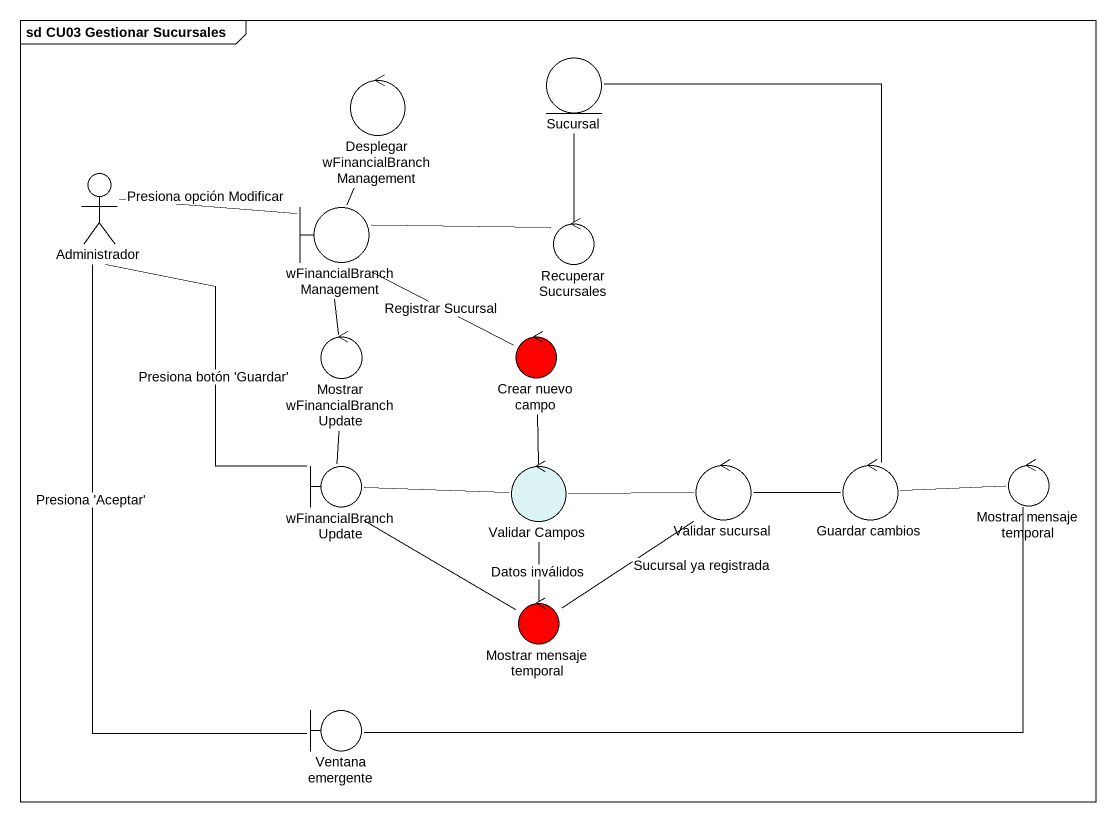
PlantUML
@startuml
mainframe sd CU03 Gestionar Sucursales
entity Sucursal
control "Desplegar wFinancialBranchManagement" as Desplegar
actor Administrador
boundary wFinancialBranchManagement
control "Recuperar Sucursales" as Recuperar_Sucursales
control "Mostrar wFinancialBranchUpdate" as Mostrar_wFinancialBranchUpda
control "Crear nuevo campo" as Crear_nuevo_campo #FF0000
control "Validar sucursal" as Validar_sucursal
control "Guardar cambios" as Guardar_cambios
control "Mostrar mensaje temporal" as Mostrar_mensaje_temporal
boundary wFinancialBranchUpdate
control "Validar Campos" as Validar_Campos #DDF4F5
control "Mostrar mensaje temporal" as Mostrar_mensaje_temporal_2 #FF0000
boundary "Ventana emergente" as Ventana_emergente
Sucursal -- Recuperar_Sucursales
Desplegar -- wFinancialBranchManagement
Administrador -right- wFinancialBranchManagement : Presiona opción Modificar
wFinancialBranchManagement -right- Recuperar_Sucursales
wFinancialBranchManagement -- Mostrar_wFinancialBranchUpda
wFinancialBranchManagement -- Crear_nuevo_campo : Registrar Sucursal
Mostrar_wFinancialBranchUpda -- wFinancialBranchUpdate
Crear_nuevo_campo -- Validar_Campos
Validar_sucursal -right- Guardar_cambios
Validar_sucursal -- Mostrar_mensaje_temporal_2 : Sucursal ya registrada
Guardar_cambios -up- Sucursal
Mostrar_mensaje_temporal -left- Guardar_cambios
Mostrar_mensaje_temporal -left- Ventana_emergente
wFinancialBranchUpdate -up- Administrador : Presiona botón 'Guardar'
wFinancialBranchUpdate -right- Validar_Campos
Validar_Campos -right- Validar_sucursal
Validar_Campos -- Mostrar_mensaje_temporal_2 : Datos inválidos
Mostrar_mensaje_temporal_2 -up- wFinancialBranchUpdate
Ventana_emergente -up- Administrador : Presiona 'Aceptar'
@enduml
